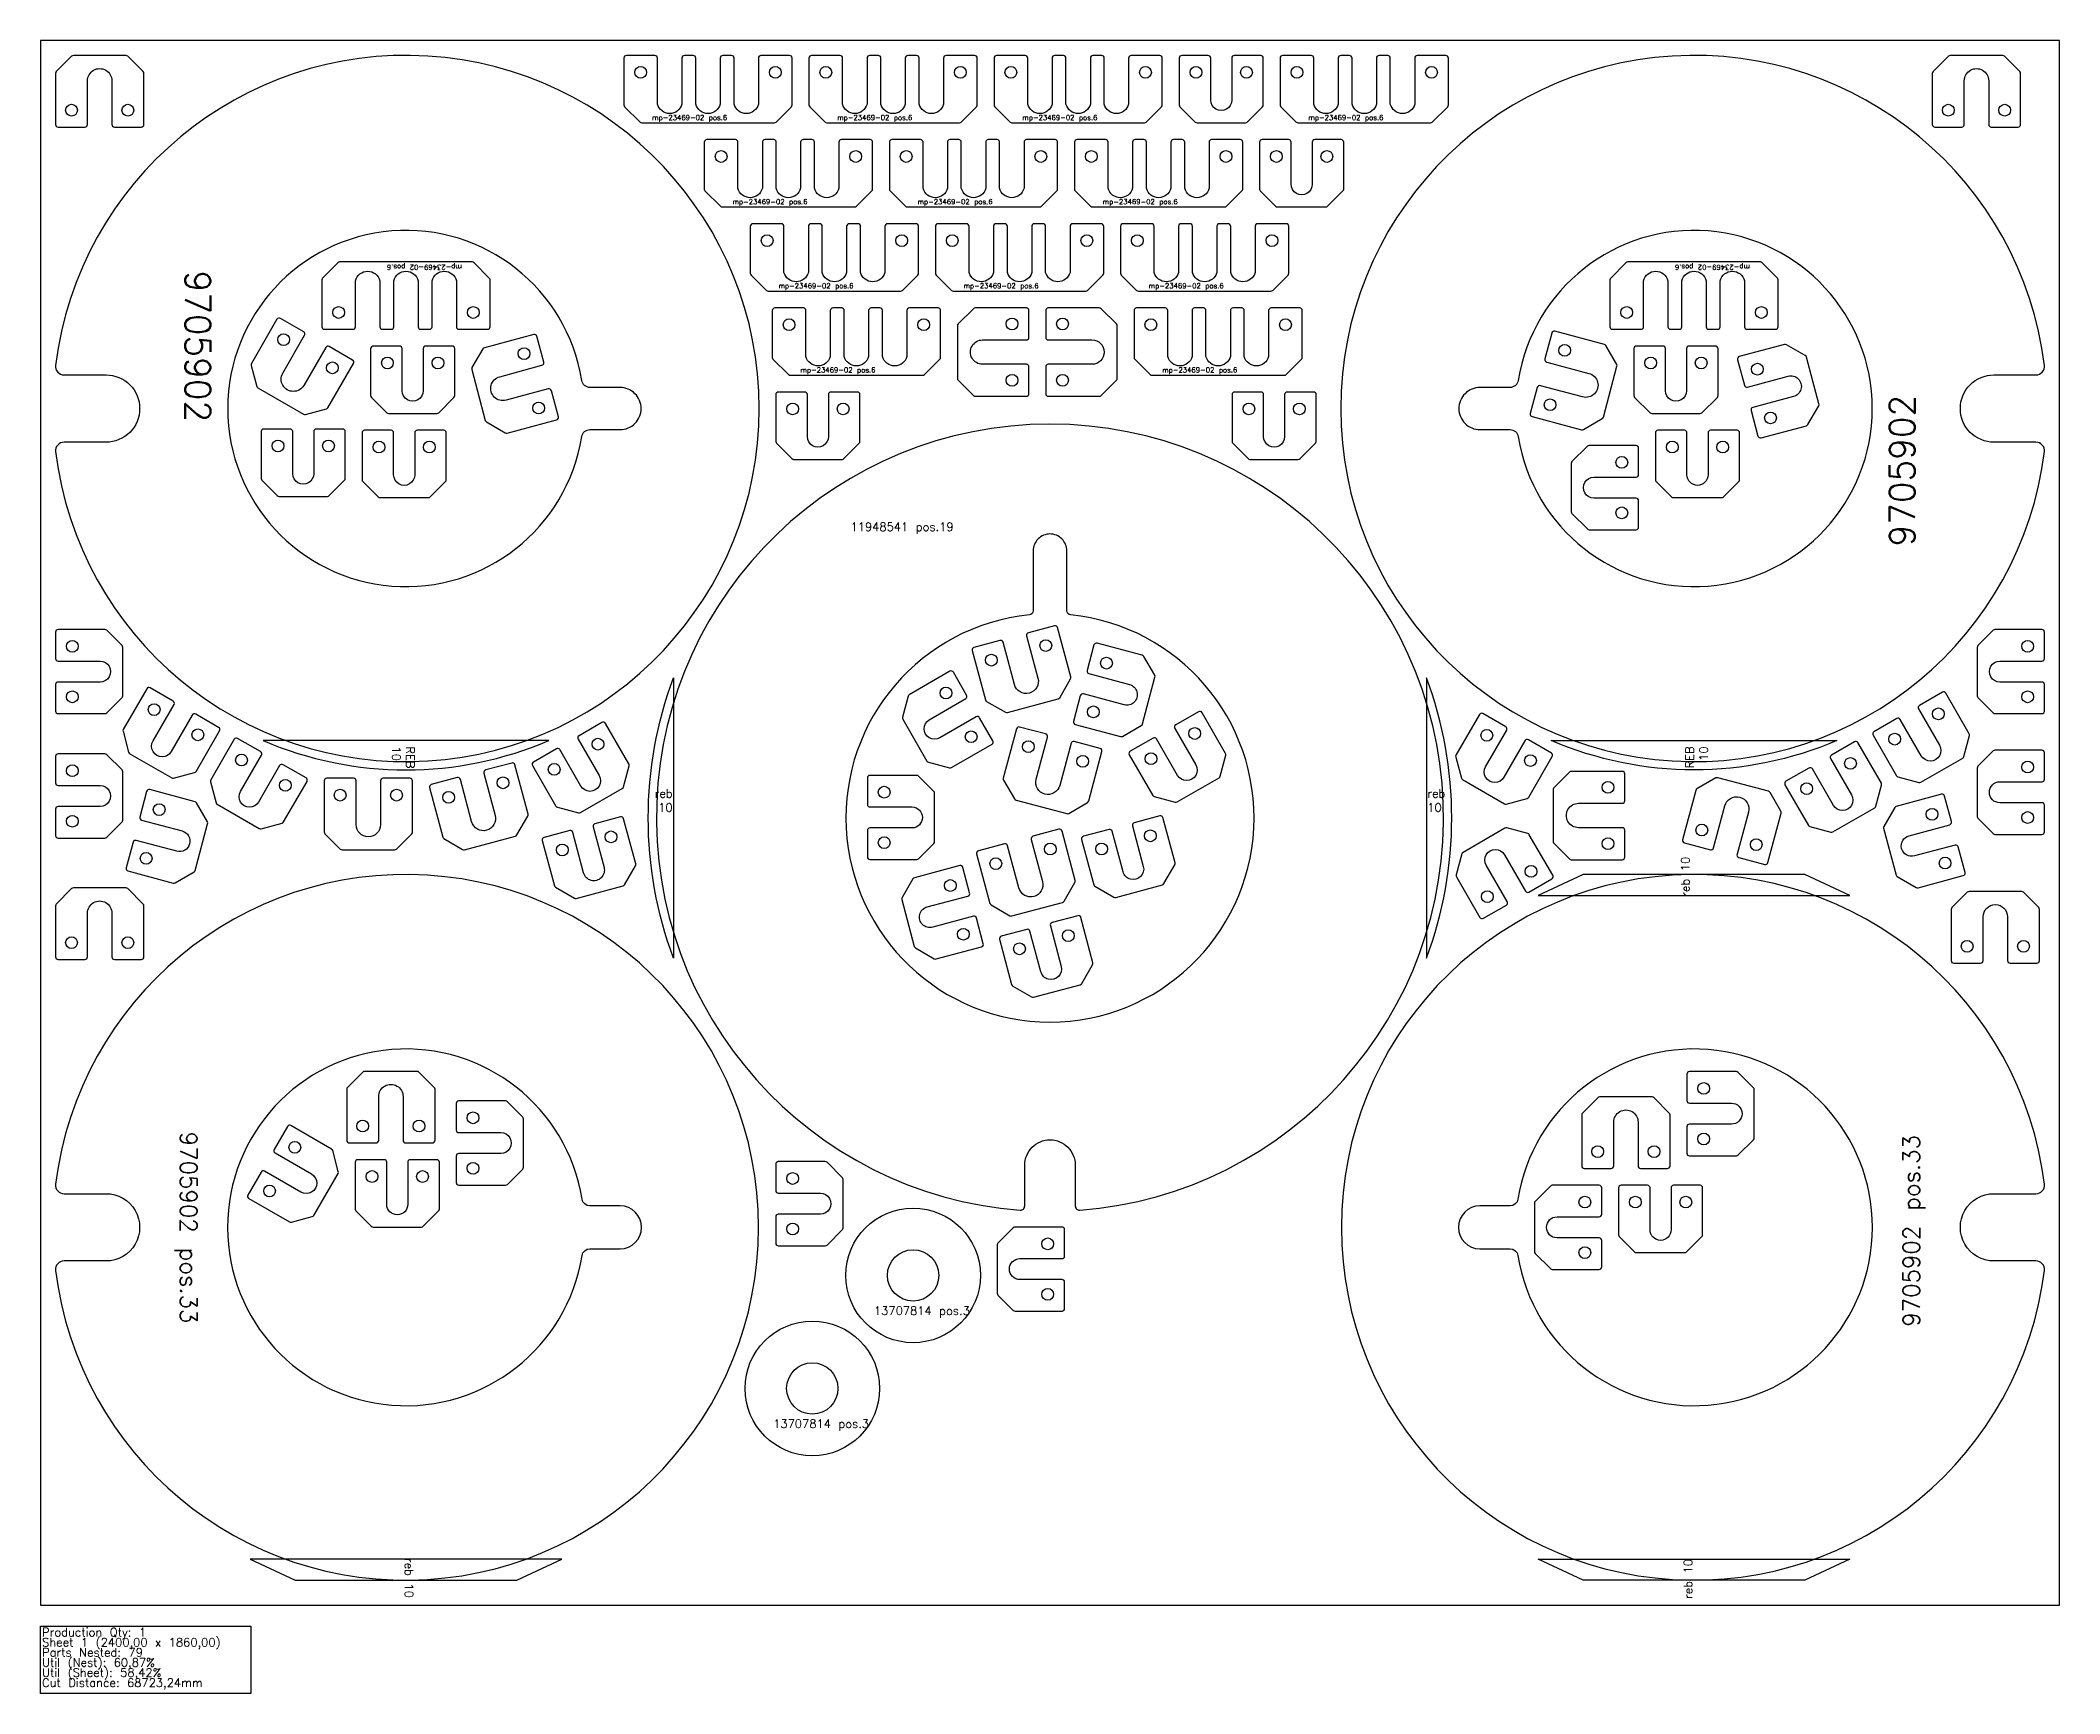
# Model space of a CAD drawing. Header units: millimetres. Extents: x 0 to 2400, y -105 to 1860.
import ezdxf

# ---------------------------------------------------------------- set-up
doc = ezdxf.new("R2010")
doc.units = ezdxf.units.MM
for name, color, linetype in [('11948541', 7, 'Continuous'), ('13707814', 7, 'Continuous'), ('9705902', 7, 'Continuous'), ('MP-23469-01', 7, 'Continuous'), ('MP-23469-02', 7, 'Continuous'), ('Rebaixo', 6, 'Continuous'), ('sheet', 24, 'Continuous'), ('Stats', 7, 'Continuous'), ('Texto', 7, 'Continuous')]:
    doc.layers.add(name, color=color, linetype=linetype)
doc.styles.get("Standard").update_dxf_attribs({"font": 'txt.shx'})

msp = doc.modelspace()

# ---------------------------------------------------------------- linework, layer by layer
at = {"layer": '11948541', "color": 5}
for points in [[(1164.6, 469.7, 0.436578), (1170, 474.6), (1170, 523.3, -0.414214), (1200, 553.3), (1200, 553.3, -0.414214), (1230, 523.3), (1230, 474.6, 0.436578), (1235.4, 469.7, 26.390679)], [(1224.5, 1177.1, -0.384879), (1220, 1182.1), (1220, 1253.3, 0.414214), (1200, 1273.3), (1200, 1273.3, 0.414214), (1180, 1253.3), (1180, 1182.1, -0.384879), (1175.5, 1177.1, 19.749365)]]:
    msp.add_lwpolyline(points, format="xyb", close=True, dxfattribs=at)
at = {"layer": '13707814', "color": 32}
for centre, radius in [((1037.3, 392.1), 80), ((1037.3, 392.1), 30.5), ((917.5, 257.7), 80), ((917.5, 257.7), 30.5)]:
    msp.add_circle(centre, radius, dxfattribs=at)
at = {"layer": '9705902', "color": 7}
for points in [[(18.1, 1473.7, 0.450537), (28.1, 1462.4), (78, 1462.4, -0.414214), (118, 1422.4), (118, 1422.4, -0.414214), (78, 1382.4), (28.1, 1382.4, 0.450537), (18.1, 1371.2, 16.318721)], [(2381.9, 1371.2, 0.450537), (2371.9, 1382.4), (2322, 1382.4, -0.414214), (2282, 1422.4), (2282, 1422.4, -0.414214), (2322, 1462.4), (2371.9, 1462.4, 0.450537), (2381.9, 1473.7, 16.318721)], [(643.4, 1455.9, 12.577637), (643.4, 1389, -0.368465), (653.2, 1397.4), (689, 1397.4, 0.414214), (714, 1422.4), (714, 1422.4, 0.414214), (689, 1447.4), (653.2, 1447.4, -0.368465)], [(1756.6, 1389, 12.577637), (1756.6, 1455.9, -0.368465), (1746.8, 1447.4), (1711, 1447.4, 0.414214), (1686, 1422.4), (1686, 1422.4, 0.414214), (1711, 1397.4), (1746.8, 1397.4, -0.368465)]]:
    msp.add_lwpolyline(points, format="xyb", close=True, dxfattribs=at)
at = {"layer": '9705902', "color": 4}
for points in [[(78, 409.2), (28.1, 409.2, 0.450537), (18.1, 398, 16.318721), (18.1, 500.4, 0.450537), (28.1, 489.2), (78, 489.2, -1.000014)], [(2322, 489.2), (2371.9, 489.2, 0.450537), (2381.9, 500.4, 16.318721), (2381.9, 398, 0.450537), (2371.9, 409.2), (2322, 409.2, -1.000013)], [(689, 474.7), (653.2, 474.7, -0.368465), (643.8, 482.7, 12.577637), (643.8, 415.7, -0.368465), (653.2, 423.7), (689, 423.7, 0.999985)], [(1711, 423.7), (1746.8, 423.7, -0.368465), (1756.2, 415.7, 12.577637), (1756.2, 482.7, -0.368465), (1746.8, 474.7), (1711, 474.7, 0.999985)]]:
    msp.add_lwpolyline(points, format="xyb", close=True, dxfattribs=at)
at = {"layer": 'MP-23469-01', "color": 32}
for points in [[(1391, 1789), (1391, 1839, 0.414214), (1388, 1842), (1356.5, 1842, 0.414214), (1353.5, 1839), (1353.5, 1783.2, 0.198912), (1354.4, 1781.1), (1372.7, 1762.9, 0.198912), (1374.8, 1762), (1432.3, 1762, 0.198912), (1434.4, 1762.9), (1452.7, 1781.1, 0.198912), (1453.5, 1783.2), (1453.5, 1839, 0.414214), (1450.5, 1842), (1419, 1842, 0.414214), (1416, 1839), (1416, 1789, -1.000052)], [(1486.6, 1689), (1486.6, 1739, 0.414214), (1483.6, 1742), (1452.1, 1742, 0.414214), (1449.1, 1739), (1449.1, 1683.2, 0.198912), (1449.9, 1681.1), (1468.2, 1662.9, 0.198912), (1470.3, 1662), (1527.8, 1662, 0.198912), (1529.9, 1662.9), (1548.2, 1681.1, 0.198912), (1549.1, 1683.2), (1549.1, 1739, 0.414214), (1546.1, 1742), (1514.6, 1742, 0.414214), (1511.6, 1739), (1511.6, 1689, -1.000052)], [(430, 1443.6), (430, 1493.6, 0.414214), (427, 1496.6), (395.5, 1496.6, 0.414214), (392.5, 1493.6), (392.5, 1437.8, 0.198912), (393.4, 1435.7), (411.6, 1417.5, 0.198912), (413.8, 1416.6), (471.3, 1416.6, 0.198912), (473.4, 1417.5), (491.6, 1435.7, 0.198912), (492.5, 1437.8), (492.5, 1493.6, 0.414214), (489.5, 1496.6), (458, 1496.6, 0.414214), (455, 1493.6), (455, 1443.6, -1.000048)], [(1931.5, 1443.6), (1931.5, 1493.6, 0.414214), (1928.5, 1496.6), (1897, 1496.6, 0.414214), (1894, 1493.6), (1894, 1437.8, 0.198912), (1894.9, 1435.7), (1913.2, 1417.5, 0.198912), (1915.3, 1416.6), (1972.8, 1416.6, 0.198912), (1974.9, 1417.5), (1993.2, 1435.7, 0.198912), (1994, 1437.8), (1994, 1493.6, 0.414214), (1991, 1496.6), (1959.5, 1496.6, 0.414214), (1956.5, 1493.6), (1956.5, 1443.6, -1.000035)], [(2083.7, 1436.7), (2035.4, 1423.8, 0.414214), (2033.3, 1420.1), (2041.5, 1389.7, 0.414214), (2045.1, 1387.6), (2099, 1402, 0.198912), (2100.8, 1403.4), (2113.7, 1425.7, 0.198912), (2114, 1428), (2099.1, 1483.6, 0.198912), (2097.7, 1485.4), (2075.4, 1498.3, 0.198912), (2073.1, 1498.6), (2019.3, 1484.2, 0.414214), (2017.1, 1480.5), (2025.3, 1450.1, 0.414214), (2029, 1447.9), (2077.3, 1460.9, -1.000052)], [(911.6, 1389), (911.6, 1439, 0.414214), (908.6, 1442), (877.1, 1442, 0.414214), (874.1, 1439), (874.1, 1383.2, 0.198912), (875, 1381.1), (893.2, 1362.9, 0.198912), (895.3, 1362), (952.9, 1362, 0.198912), (955, 1362.9), (973.2, 1381.1, 0.198912), (974.1, 1383.2), (974.1, 1439, 0.414214), (971.1, 1442), (939.6, 1442, 0.414214), (936.6, 1439), (936.6, 1389, -1.000056)], [(1453.9, 1389), (1453.9, 1439, 0.414214), (1450.9, 1442), (1419.4, 1442, 0.414214), (1416.4, 1439), (1416.4, 1383.2, 0.198912), (1417.2, 1381.1), (1435.5, 1362.9, 0.198912), (1437.6, 1362), (1495.1, 1362, 0.198912), (1497.2, 1362.9), (1515.5, 1381.1, 0.198912), (1516.4, 1383.2), (1516.4, 1439, 0.414214), (1513.4, 1442), (1481.9, 1442, 0.414214), (1478.9, 1439), (1478.9, 1389, -1.000046)], [(299.9, 1345), (299.9, 1395, 0.414214), (296.9, 1398), (265.4, 1398, 0.414214), (262.4, 1395), (262.4, 1339.2, 0.198912), (263.3, 1337.1), (281.5, 1318.9, 0.198912), (283.7, 1318), (341.2, 1318, 0.198912), (343.3, 1318.9), (361.5, 1337.1, 0.198912), (362.4, 1339.2), (362.4, 1395, 0.414214), (359.4, 1398), (327.9, 1398, 0.414214), (324.9, 1395), (324.9, 1345, -1.000035)], [(419.9, 1343.6), (419.9, 1393.6, 0.414214), (416.9, 1396.6), (385.4, 1396.6, 0.414214), (382.4, 1393.6), (382.4, 1337.8, 0.198912), (383.3, 1335.7), (401.5, 1317.5, 0.198912), (403.7, 1316.6), (461.2, 1316.6, 0.198912), (463.3, 1317.5), (481.5, 1335.7, 0.198912), (482.4, 1337.8), (482.4, 1393.6, 0.414214), (479.4, 1396.6), (447.9, 1396.6, 0.414214), (444.9, 1393.6), (444.9, 1343.6, -1.000048)], [(1957.1, 1343.6), (1957.1, 1393.6, 0.414214), (1954.1, 1396.6), (1922.6, 1396.6, 0.414214), (1919.6, 1393.6), (1919.6, 1337.8, 0.198912), (1920.4, 1335.7), (1938.7, 1317.5, 0.198912), (1940.8, 1316.6), (1998.3, 1316.6, 0.198912), (2000.4, 1317.5), (2018.7, 1335.7, 0.198912), (2019.6, 1337.8), (2019.6, 1393.6, 0.414214), (2016.6, 1396.6), (1985.1, 1396.6, 0.414214), (1982.1, 1393.6), (1982.1, 1343.6, -0.999978)], [(1846.6, 1340.9), (1896.6, 1340.9, 0.414214), (1899.6, 1343.9), (1899.6, 1375.4, 0.414214), (1896.6, 1378.4), (1840.8, 1378.4, 0.198912), (1838.7, 1377.6), (1820.4, 1359.3, 0.198912), (1819.6, 1357.2), (1819.6, 1299.7, 0.198912), (1820.4, 1297.6), (1838.7, 1279.3, 0.198912), (1840.8, 1278.4), (1896.6, 1278.4, 0.414214), (1899.6, 1281.4), (1899.6, 1312.9, 0.414214), (1896.6, 1315.9), (1846.6, 1315.9, -1.000028)], [(71, 1097.3), (21, 1097.3, 0.414214), (18, 1094.3), (18, 1062.8, 0.414214), (21, 1059.8), (76.8, 1059.8, 0.198912), (78.9, 1060.6), (97.1, 1078.9, 0.198912), (98, 1081), (98, 1138.5, 0.198912), (97.1, 1140.6), (78.9, 1158.9, 0.198912), (76.8, 1159.8), (21, 1159.8, 0.414214), (18, 1156.8), (18, 1125.3, 0.414214), (21, 1122.3), (71, 1122.3, -1.000056)], [(2329, 1122.3), (2379, 1122.3, 0.414214), (2382, 1125.3), (2382, 1156.8, 0.414214), (2379, 1159.8), (2323.2, 1159.8, 0.198912), (2321.1, 1158.9), (2302.9, 1140.6, 0.198912), (2302, 1138.5), (2302, 1081, 0.198912), (2302.9, 1078.9), (2321.1, 1060.6, 0.198912), (2323.2, 1059.8), (2379, 1059.8, 0.414214), (2382, 1062.8), (2382, 1094.3, 0.414214), (2379, 1097.3), (2329, 1097.3, -1.000056)], [(1288, 1070.2), (1239.7, 1083.2, 0.414214), (1236, 1081), (1227.9, 1050.6, 0.414214), (1230, 1046.9), (1283.9, 1032.5, 0.198912), (1286.1, 1032.8), (1308.5, 1045.7, 0.198912), (1309.9, 1047.5), (1324.8, 1103.1, 0.198912), (1324.5, 1105.4), (1311.6, 1127.7, 0.198912), (1309.7, 1129.1), (1255.9, 1143.5, 0.414214), (1252.2, 1141.4), (1244.1, 1111, 0.414214), (1246.2, 1107.3), (1294.5, 1094.4, -1.000044)], [(1056.5, 1052.6), (1099.8, 1077.6, 0.414214), (1100.9, 1081.7), (1085.2, 1109, 0.414214), (1081.1, 1110.1), (1032.8, 1082.2, 0.198912), (1031.4, 1080.4), (1024.7, 1055.5, 0.198912), (1025, 1053.2), (1053.8, 1003.4, 0.198912), (1055.6, 1002), (1080.5, 995.3, 0.198912), (1082.8, 995.6), (1131.1, 1023.5, 0.414214), (1132.2, 1027.6), (1116.4, 1054.9, 0.414214), (1112.3, 1056), (1069, 1031, -1.000048)], [(133.9, 1027.3), (158.9, 1070.6, 0.414214), (157.8, 1074.7), (130.5, 1090.5, 0.414214), (126.4, 1089.4), (98.5, 1041.1, 0.198912), (98.2, 1038.8), (104.9, 1013.9, 0.198912), (106.3, 1012.1), (156.1, 983.3, 0.198912), (158.4, 983), (183.3, 989.7, 0.198912), (185.1, 991.1), (213, 1039.4, 0.414214), (211.9, 1043.5), (184.7, 1059.2, 0.414214), (180.6, 1058.1), (155.6, 1014.8, -1.00004)], [(2235.6, 1009.7), (2210.6, 1053, 0.414214), (2206.5, 1054.1), (2179.3, 1038.3, 0.414214), (2178.2, 1034.2), (2206, 985.9, 0.198912), (2207.9, 984.5), (2232.8, 977.9, 0.198912), (2235.1, 978.2), (2284.9, 1006.9, 0.198912), (2286.3, 1008.7), (2292.9, 1033.7, 0.198912), (2292.6, 1035.9), (2264.8, 1084.2, 0.414214), (2260.7, 1085.3), (2233.4, 1069.6, 0.414214), (2232.3, 1065.5), (2257.3, 1022.2, -1.00004)], [(1351.7, 986.4), (1326.7, 1029.7, 0.414214), (1322.6, 1030.8), (1295.3, 1015, 0.414214), (1294.2, 1010.9), (1322.1, 962.6, 0.198912), (1323.9, 961.2), (1348.8, 954.5, 0.198912), (1351.1, 954.8), (1400.9, 983.6, 0.198912), (1402.3, 985.4), (1409, 1010.3, 0.198912), (1408.7, 1012.6), (1380.8, 1060.9, 0.414214), (1376.7, 1062), (1349.4, 1046.3, 0.414214), (1348.3, 1042.2), (1373.3, 998.9, -1.000046)], [(1717.8, 996.7), (1742.8, 1040, 0.414214), (1741.7, 1044.1), (1714.5, 1059.8, 0.414214), (1710.4, 1058.7), (1682.5, 1010.4, 0.198912), (1682.2, 1008.1), (1688.9, 983.2, 0.198912), (1690.3, 981.4), (1740.1, 952.6, 0.198912), (1742.3, 952.3), (1767.3, 959, 0.198912), (1769.1, 960.4), (1797, 1008.7, 0.414214), (1795.9, 1012.8), (1768.6, 1028.6, 0.414214), (1764.5, 1027.5), (1739.5, 984.2, -1.000042)], [(642.4, 973.7), (617.4, 1017, 0.414214), (613.3, 1018.1), (586, 1002.3, 0.414214), (584.9, 998.2), (612.8, 950, 0.198912), (614.6, 948.6), (639.5, 941.9, 0.198912), (641.8, 942.2), (691.6, 970.9, 0.198912), (693, 972.8), (699.7, 997.7, 0.198912), (699.4, 1000), (671.5, 1048.2, 0.414214), (667.4, 1049.3), (640.2, 1033.6, 0.414214), (639.1, 1029.5), (664.1, 986.2, -1.000024)], [(71, 949.4), (21, 949.4, 0.414214), (18, 946.4), (18, 914.9, 0.414214), (21, 911.9), (76.8, 911.9, 0.198912), (78.9, 912.8), (97.1, 931, 0.198912), (98, 933.1), (98, 990.7, 0.198912), (97.1, 992.8), (78.9, 1011, 0.198912), (76.8, 1011.9), (21, 1011.9, 0.414214), (18, 1008.9), (18, 977.4, 0.414214), (21, 974.4), (71, 974.4, -1.000028)], [(237.8, 967.2), (262.8, 1010.5, 0.414214), (261.7, 1014.6), (234.4, 1030.4, 0.414214), (230.3, 1029.3), (202.4, 981, 0.198912), (202.1, 978.7), (208.8, 953.8, 0.198912), (210.2, 952), (260, 923.2, 0.198912), (262.3, 922.9), (287.2, 929.6, 0.198912), (289, 931), (316.9, 979.3, 0.414214), (315.8, 983.4), (288.5, 999.1, 0.414214), (284.4, 998), (259.4, 954.7, -1.000042)], [(2131.1, 950.7), (2106.1, 994, 0.414214), (2102, 995.1), (2074.7, 979.4, 0.414214), (2073.6, 975.3), (2101.5, 927, 0.198912), (2103.3, 925.6), (2128.2, 918.9, 0.198912), (2130.5, 919.2), (2180.3, 948, 0.198912), (2181.7, 949.8), (2188.4, 974.7, 0.198912), (2188.1, 977), (2160.2, 1025.3, 0.414214), (2156.1, 1026.4), (2128.8, 1010.6, 0.414214), (2127.7, 1006.5), (2152.7, 963.2, -1.000046)], [(2329, 978.8), (2379, 978.8, 0.414214), (2382, 981.8), (2382, 1013.3, 0.414214), (2379, 1016.3), (2323.2, 1016.3, 0.198912), (2321.1, 1015.4), (2302.9, 997.2, 0.198912), (2302, 995), (2302, 937.5, 0.198912), (2302.9, 935.4), (2321.1, 917.2, 0.198912), (2323.2, 916.3), (2379, 916.3, 0.414214), (2382, 919.3), (2382, 950.8, 0.414214), (2379, 953.8), (2329, 953.8, -0.999978)], [(1035.9, 923.9), (985.9, 923.9, 0.414214), (982.9, 920.9), (982.9, 889.4, 0.414214), (985.9, 886.4), (1041.6, 886.4, 0.198912), (1043.7, 887.3), (1062, 905.5, 0.198912), (1062.9, 907.6), (1062.9, 965.2, 0.198912), (1062, 967.3), (1043.7, 985.5, 0.198912), (1041.6, 986.4), (985.9, 986.4, 0.414214), (982.9, 983.4), (982.9, 951.9, 0.414214), (985.9, 948.9), (1035.9, 948.9, -0.99999)], [(162.1, 896.2), (113.8, 909.1, 0.414214), (110.1, 907), (102, 876.5, 0.414214), (104.1, 872.9), (157.9, 858.4, 0.198912), (160.2, 858.7), (182.6, 871.6, 0.198912), (184, 873.5), (198.8, 929, 0.198912), (198.5, 931.3), (185.6, 953.6, 0.198912), (183.8, 955), (130, 969.5, 0.414214), (126.3, 967.3), (118.1, 936.9, 0.414214), (120.3, 933.2), (168.6, 920.3, -0.999978)], [(2221.1, 914.7), (2269.4, 927.7, 0.414214), (2271.5, 931.4), (2263.3, 961.8, 0.414214), (2259.7, 963.9), (2205.8, 949.5, 0.198912), (2204, 948.1), (2191.1, 925.7, 0.198912), (2190.8, 923.5), (2205.7, 867.9, 0.198912), (2207.1, 866.1), (2229.4, 853.2, 0.198912), (2231.7, 852.9), (2285.5, 867.3, 0.414214), (2287.7, 871), (2279.5, 901.4, 0.414214), (2275.8, 903.5), (2227.5, 890.6, -0.999955)], [(645.7, 870.4), (632.8, 918.7, 0.414214), (629.1, 920.9), (598.7, 912.7, 0.414214), (596.6, 909), (611, 855.2, 0.198912), (612.4, 853.4), (634.7, 840.5, 0.198912), (637, 840.2), (692.6, 855, 0.198912), (694.4, 856.4), (707.3, 878.8, 0.198912), (707.6, 881.1), (693.2, 934.9, 0.414214), (689.5, 937), (659.1, 928.9, 0.414214), (656.9, 925.2), (669.9, 876.9, -1.000044)], [(1286.8, 871.7), (1273.8, 920, 0.414214), (1270.2, 922.1), (1239.7, 914, 0.414214), (1237.6, 910.3), (1252, 856.4, 0.198912), (1253.4, 854.6), (1275.8, 841.7, 0.198912), (1278.1, 841.4), (1333.6, 856.3, 0.198912), (1335.4, 857.7), (1348.3, 880, 0.198912), (1348.6, 882.3), (1334.2, 936.2, 0.414214), (1330.5, 938.3), (1300.1, 930.1, 0.414214), (1298, 926.5), (1310.9, 878.2, -1.000044)], [(1740.1, 892.1), (1765.1, 848.8, 0.414214), (1769.2, 847.7), (1796.5, 863.5, 0.414214), (1797.6, 867.6), (1769.7, 915.9, 0.198912), (1767.9, 917.3), (1743, 924, 0.198912), (1740.7, 923.7), (1690.9, 894.9, 0.198912), (1689.5, 893.1), (1682.8, 868.2, 0.198912), (1683.1, 865.9), (1711, 817.6, 0.414214), (1715.1, 816.5), (1742.4, 832.2, 0.414214), (1743.5, 836.3), (1718.5, 879.6, -1.00002)], [(1054.1, 830.1), (1102.4, 843, 0.414214), (1104.5, 846.7), (1096.4, 877.1, 0.414214), (1092.7, 879.2), (1038.8, 864.8, 0.198912), (1037, 863.4), (1024.1, 841.1, 0.198912), (1023.8, 838.8), (1038.7, 783.2, 0.198912), (1040.1, 781.4), (1062.5, 768.5, 0.198912), (1064.7, 768.2), (1118.6, 782.7, 0.414214), (1120.7, 786.3), (1112.6, 816.8, 0.414214), (1108.9, 818.9), (1060.6, 805.9, -1.000025)], [(1189.2, 753), (1176.2, 801.3, 0.414214), (1172.6, 803.4), (1142.1, 795.2, 0.414214), (1140, 791.6), (1154.4, 737.7, 0.198912), (1155.8, 735.9), (1178.2, 723, 0.198912), (1180.5, 722.7), (1236, 737.6, 0.198912), (1237.8, 739), (1250.7, 761.3, 0.198912), (1251, 763.6), (1236.6, 817.4, 0.414214), (1232.9, 819.6), (1202.5, 811.4, 0.414214), (1200.4, 807.7), (1213.3, 759.4, -1.000042)], [(2010, 571.8), (1960, 571.8, 0.414214), (1957, 568.8), (1957, 537.3, 0.414214), (1960, 534.3), (2015.8, 534.3, 0.198912), (2017.9, 535.2), (2036.1, 553.4, 0.198912), (2037, 555.5), (2037, 613, 0.198912), (2036.1, 615.2), (2017.9, 633.4, 0.198912), (2015.8, 634.3), (1960, 634.3, 0.414214), (1957, 631.3), (1957, 599.8, 0.414214), (1960, 596.8), (2010, 596.8, -0.99999)], [(547.2, 536.9), (497.2, 536.9, 0.414214), (494.2, 533.9), (494.2, 502.4, 0.414214), (497.2, 499.4), (553, 499.4, 0.198912), (555.1, 500.2), (573.3, 518.5, 0.198912), (574.2, 520.6), (574.2, 578.1, 0.198912), (573.3, 580.2), (555.1, 598.5, 0.198912), (553, 599.4), (497.2, 599.4, 0.414214), (494.2, 596.4), (494.2, 564.9, 0.414214), (497.2, 561.9), (547.2, 561.9, -1.000014)], [(309.7, 491), (266.4, 516, 0.414214), (262.3, 514.9), (246.6, 487.6, 0.414214), (247.7, 483.6), (296, 455.7, 0.198912), (298.3, 455.4), (323.2, 462.1, 0.198912), (325, 463.4), (353.8, 513.3, 0.198912), (354.1, 515.5), (347.4, 540.5, 0.198912), (346, 542.3), (297.7, 570.2, 0.414214), (293.6, 569.1), (277.8, 541.8, 0.414214), (278.9, 537.7), (322.2, 512.7, -1.00002)], [(411.7, 476.6), (411.7, 526.6, 0.414214), (408.7, 529.6), (377.2, 529.6, 0.414214), (374.2, 526.6), (374.2, 470.9, 0.198912), (375.1, 468.7), (393.3, 450.5, 0.198912), (395.4, 449.6), (453, 449.6, 0.198912), (455.1, 450.5), (473.3, 468.7, 0.198912), (474.2, 470.9), (474.2, 526.6, 0.414214), (471.2, 529.6), (439.7, 529.6, 0.414214), (436.7, 526.6), (436.7, 476.6, -0.999955)], [(927.1, 464.8), (877.1, 464.8, 0.414214), (874.1, 461.8), (874.1, 430.3, 0.414214), (877.1, 427.3), (932.9, 427.3, 0.198912), (935, 428.2), (953.2, 446.5, 0.198912), (954.1, 448.6), (954.1, 506.1, 0.198912), (953.2, 508.2), (935, 526.5, 0.198912), (932.9, 527.3), (877.1, 527.3, 0.414214), (874.1, 524.3), (874.1, 492.8, 0.414214), (877.1, 489.8), (927.1, 489.8, -1.000015)], [(1802.7, 461.7), (1852.7, 461.7, 0.414214), (1855.7, 464.7), (1855.7, 496.2, 0.414214), (1852.7, 499.2), (1796.9, 499.2, 0.198912), (1794.8, 498.3), (1776.6, 480.1, 0.198912), (1775.7, 477.9), (1775.7, 420.4, 0.198912), (1776.6, 418.3), (1794.8, 400.1, 0.198912), (1796.9, 399.2), (1852.7, 399.2, 0.414214), (1855.7, 402.2), (1855.7, 433.7, 0.414214), (1852.7, 436.7), (1802.7, 436.7, -0.99999)], [(1913.2, 446.2), (1913.2, 496.2, 0.414214), (1910.2, 499.2), (1878.7, 499.2, 0.414214), (1875.7, 496.2), (1875.7, 440.4, 0.198912), (1876.6, 438.3), (1894.8, 420.1, 0.198912), (1896.9, 419.2), (1954.4, 419.2, 0.198912), (1956.6, 420.1), (1974.8, 438.3, 0.198912), (1975.7, 440.4), (1975.7, 496.2, 0.414214), (1972.7, 499.2), (1941.2, 499.2, 0.414214), (1938.2, 496.2), (1938.2, 446.2, -0.999959)], [(1164.3, 412.1), (1214.3, 412.1, 0.414214), (1217.3, 415.1), (1217.3, 446.6, 0.414214), (1214.3, 449.6), (1158.5, 449.6, 0.198912), (1156.4, 448.7), (1138.1, 430.5, 0.198912), (1137.3, 428.4), (1137.3, 370.8, 0.198912), (1138.1, 368.7), (1156.4, 350.5, 0.198912), (1158.5, 349.6), (1214.3, 349.6, 0.414214), (1217.3, 352.6), (1217.3, 384.1, 0.414214), (1214.3, 387.1), (1164.3, 387.1, -0.99996)]]:
    msp.add_lwpolyline(points, format="xyb", close=True, dxfattribs=at)
for centre in [(1373.5, 1822), (1433.5, 1822), (1469.1, 1722), (1529.1, 1722), (412.5, 1476.6), (472.5, 1476.6), (1914, 1476.6), (1974, 1476.6), (2040.8, 1469.2), (894.1, 1422), (954.1, 1422), (1436.4, 1422), (1496.4, 1422), (2056.4, 1411.3), (282.4, 1378), (342.4, 1378), (402.4, 1376.6), (462.4, 1376.6), (1939.6, 1376.6), (1999.6, 1376.6), (1879.6, 1358.4), (1879.6, 1298.4), (38, 1139.8), (2362, 1139.8), (1267.1, 1119.8), (38, 1079.8), (1076.3, 1084.3), (2362, 1079.8), (135.2, 1064.6), (1251.6, 1061.9), (2255.9, 1059.5), (187.2, 1034.6), (1106.3, 1032.3), (1372, 1036.2), (1719.2, 1034), (2204, 1029.5), (239.1, 1004.6), (662.7, 1023.5), (1320, 1006.2), (1771.1, 1004), (38, 991.9), (610.7, 993.5), (2151.4, 1000.6), (2362, 996.3), (291.1, 974.6), (1002.9, 966.4), (2099.4, 970.6), (38, 931.9), (141.2, 945.7), (2248.4, 940.2), (2362, 936.3), (678.2, 913.3), (1002.9, 906.4), (1319.3, 914.6), (125.7, 887.8), (620.3, 897.8), (1261.3, 899), (2263.9, 882.2), (1771.8, 872.3), (1081.5, 855.5), (1719.8, 842.3), (1097, 797.6), (1221.7, 795.9), (1163.7, 780.3), (1977, 614.3), (514.2, 579.4), (1977, 554.3), (302.4, 544.3), (394.2, 509.6), (454.2, 509.6), (514.2, 519.4), (894.1, 507.3), (272.4, 492.4), (1835.7, 479.2), (1895.7, 479.2), (1955.7, 479.2), (894.1, 447.3), (1197.3, 429.6), (1835.7, 419.2), (1197.3, 369.6)]:
    msp.add_circle(centre, 7, dxfattribs=at)
at = {"layer": 'MP-23469-02', "color": 32}
for points in [[(39.2, 1842, 0.198912), (37.1, 1841.1), (18.9, 1822.9, 0.198912), (18, 1820.8), (18, 1760, 0.414214), (21, 1757), (53, 1757, 0.414214), (56, 1760), (56, 1812, -1.00004), (85, 1812), (85, 1760, 0.414214), (88, 1757), (120, 1757, 0.414214), (123, 1760), (123, 1820.8, 0.198912), (122.1, 1822.9), (103.9, 1841.1, 0.198912), (101.8, 1842)], [(856.5, 1842, 0.414214), (853.5, 1839), (853.5, 1784.2, -0.769616), (824.5, 1784.2), (824.5, 1839, 0.414214), (821.5, 1842), (811, 1842, 0.414214), (808, 1839), (808, 1784.2, -0.769616), (779, 1784.2), (779, 1839, 0.414214), (776, 1842), (765.5, 1842, 0.414214), (762.5, 1839), (762.5, 1784.2, -0.769616), (733.5, 1784.2), (733.5, 1839, 0.414214), (730.5, 1842), (696.5, 1842, 0.414214), (693.5, 1839), (693.5, 1783.2, 0.198912), (694.4, 1781.1), (712.7, 1762.9, 0.198912), (714.8, 1762), (872.3, 1762, 0.198912), (874.4, 1762.9), (892.7, 1781.1, 0.198912), (893.5, 1783.2), (893.5, 1839, 0.414214), (890.5, 1842)], [(1076.5, 1842, 0.414214), (1073.5, 1839), (1073.5, 1784.2, -0.769616), (1044.5, 1784.2), (1044.5, 1839, 0.414214), (1041.5, 1842), (1031, 1842, 0.414214), (1028, 1839), (1028, 1784.2, -0.769616), (999, 1784.2), (999, 1839, 0.414214), (996, 1842), (985.5, 1842, 0.414214), (982.5, 1839), (982.5, 1784.2, -0.769616), (953.5, 1784.2), (953.5, 1839, 0.414214), (950.5, 1842), (916.5, 1842, 0.414214), (913.5, 1839), (913.5, 1783.2, 0.198912), (914.4, 1781.1), (932.7, 1762.9, 0.198912), (934.8, 1762), (1092.3, 1762, 0.198912), (1094.4, 1762.9), (1112.7, 1781.1, 0.198912), (1113.5, 1783.2), (1113.5, 1839, 0.414214), (1110.5, 1842)], [(1296.5, 1842, 0.414214), (1293.5, 1839), (1293.5, 1784.2, -0.769616), (1264.5, 1784.2), (1264.5, 1839, 0.414214), (1261.5, 1842), (1251, 1842, 0.414214), (1248, 1839), (1248, 1784.2, -0.769616), (1219, 1784.2), (1219, 1839, 0.414214), (1216, 1842), (1205.5, 1842, 0.414214), (1202.5, 1839), (1202.5, 1784.2, -0.769616), (1173.5, 1784.2), (1173.5, 1839, 0.414214), (1170.5, 1842), (1136.5, 1842, 0.414214), (1133.5, 1839), (1133.5, 1783.2, 0.198912), (1134.4, 1781.1), (1152.7, 1762.9, 0.198912), (1154.8, 1762), (1312.3, 1762, 0.198912), (1314.4, 1762.9), (1332.7, 1781.1, 0.198912), (1333.5, 1783.2), (1333.5, 1839, 0.414214), (1330.5, 1842)], [(1636.5, 1842, 0.414214), (1633.5, 1839), (1633.5, 1784.2, -0.769616), (1604.5, 1784.2), (1604.5, 1839, 0.414214), (1601.5, 1842), (1591, 1842, 0.414214), (1588, 1839), (1588, 1784.2, -0.769616), (1559, 1784.2), (1559, 1839, 0.414214), (1556, 1842), (1545.5, 1842, 0.414214), (1542.5, 1839), (1542.5, 1784.2, -0.769616), (1513.5, 1784.2), (1513.5, 1839, 0.414214), (1510.5, 1842), (1476.5, 1842, 0.414214), (1473.5, 1839), (1473.5, 1783.2, 0.198912), (1474.4, 1781.1), (1492.7, 1762.9, 0.198912), (1494.8, 1762), (1652.3, 1762, 0.198912), (1654.4, 1762.9), (1672.7, 1781.1, 0.198912), (1673.5, 1783.2), (1673.5, 1839, 0.414214), (1670.5, 1842)], [(2270, 1842, 0.198912), (2267.9, 1841.1), (2249.6, 1822.9, 0.198912), (2248.7, 1820.8), (2248.7, 1760, 0.414214), (2251.7, 1757), (2283.7, 1757, 0.414214), (2286.7, 1760), (2286.7, 1812, -1.000021), (2315.7, 1812), (2315.7, 1760, 0.414214), (2318.7, 1757), (2350.7, 1757, 0.414214), (2353.7, 1760), (2353.7, 1820.8, 0.198912), (2352.9, 1822.9), (2334.6, 1841.1, 0.198912), (2332.5, 1842)], [(952.1, 1742, 0.414214), (949.1, 1739), (949.1, 1684.2, -0.769616), (920.1, 1684.2), (920.1, 1739, 0.414214), (917.1, 1742), (906.6, 1742, 0.414214), (903.6, 1739), (903.6, 1684.2, -0.769616), (874.6, 1684.2), (874.6, 1739, 0.414214), (871.6, 1742), (861.1, 1742, 0.414214), (858.1, 1739), (858.1, 1684.2, -0.769616), (829.1, 1684.2), (829.1, 1739, 0.414214), (826.1, 1742), (792.1, 1742, 0.414214), (789.1, 1739), (789.1, 1683.2, 0.198912), (789.9, 1681.1), (808.2, 1662.9, 0.198912), (810.3, 1662), (967.8, 1662, 0.198912), (969.9, 1662.9), (988.2, 1681.1, 0.198912), (989.1, 1683.2), (989.1, 1739, 0.414214), (986.1, 1742)], [(1172.1, 1742, 0.414214), (1169.1, 1739), (1169.1, 1684.2, -0.769616), (1140.1, 1684.2), (1140.1, 1739, 0.414214), (1137.1, 1742), (1126.6, 1742, 0.414214), (1123.6, 1739), (1123.6, 1684.2, -0.769616), (1094.6, 1684.2), (1094.6, 1739, 0.414214), (1091.6, 1742), (1081.1, 1742, 0.414214), (1078.1, 1739), (1078.1, 1684.2, -0.769616), (1049.1, 1684.2), (1049.1, 1739, 0.414214), (1046.1, 1742), (1012.1, 1742, 0.414214), (1009.1, 1739), (1009.1, 1683.2, 0.198912), (1009.9, 1681.1), (1028.2, 1662.9, 0.198912), (1030.3, 1662), (1187.8, 1662, 0.198912), (1189.9, 1662.9), (1208.2, 1681.1, 0.198912), (1209.1, 1683.2), (1209.1, 1739, 0.414214), (1206.1, 1742)], [(1392.1, 1742, 0.414214), (1389.1, 1739), (1389.1, 1684.2, -0.769616), (1360.1, 1684.2), (1360.1, 1739, 0.414214), (1357.1, 1742), (1346.6, 1742, 0.414214), (1343.6, 1739), (1343.6, 1684.2, -0.769616), (1314.6, 1684.2), (1314.6, 1739, 0.414214), (1311.6, 1742), (1301.1, 1742, 0.414214), (1298.1, 1739), (1298.1, 1684.2, -0.769616), (1269.1, 1684.2), (1269.1, 1739, 0.414214), (1266.1, 1742), (1232.1, 1742, 0.414214), (1229.1, 1739), (1229.1, 1683.2, 0.198912), (1229.9, 1681.1), (1248.2, 1662.9, 0.198912), (1250.3, 1662), (1407.8, 1662, 0.198912), (1409.9, 1662.9), (1428.2, 1681.1, 0.198912), (1429.1, 1683.2), (1429.1, 1739, 0.414214), (1426.1, 1742)], [(1006.8, 1642, 0.414214), (1003.8, 1639), (1003.8, 1584.2, -0.769616), (974.8, 1584.2), (974.8, 1639, 0.414214), (971.8, 1642), (961.3, 1642, 0.414214), (958.3, 1639), (958.3, 1584.2, -0.769616), (929.3, 1584.2), (929.3, 1639, 0.414214), (926.3, 1642), (915.8, 1642, 0.414214), (912.8, 1639), (912.8, 1584.2, -0.769616), (883.8, 1584.2), (883.8, 1639, 0.414214), (880.8, 1642), (846.8, 1642, 0.414214), (843.8, 1639), (843.8, 1583.2, 0.198912), (844.7, 1581.1), (862.9, 1562.9, 0.198912), (865, 1562), (1022.5, 1562, 0.198912), (1024.7, 1562.9), (1042.9, 1581.1, 0.198912), (1043.8, 1583.2), (1043.8, 1639, 0.414214), (1040.8, 1642)], [(1226.8, 1642, 0.414214), (1223.8, 1639), (1223.8, 1584.2, -0.769616), (1194.8, 1584.2), (1194.8, 1639, 0.414214), (1191.8, 1642), (1181.3, 1642, 0.414214), (1178.3, 1639), (1178.3, 1584.2, -0.769616), (1149.3, 1584.2), (1149.3, 1639, 0.414214), (1146.3, 1642), (1135.8, 1642, 0.414214), (1132.8, 1639), (1132.8, 1584.2, -0.769616), (1103.8, 1584.2), (1103.8, 1639, 0.414214), (1100.8, 1642), (1066.8, 1642, 0.414214), (1063.8, 1639), (1063.8, 1583.2, 0.198912), (1064.7, 1581.1), (1082.9, 1562.9, 0.198912), (1085, 1562), (1242.5, 1562, 0.198912), (1244.7, 1562.9), (1262.9, 1581.1, 0.198912), (1263.8, 1583.2), (1263.8, 1639, 0.414214), (1260.8, 1642)], [(1446.8, 1642, 0.414214), (1443.8, 1639), (1443.8, 1584.2, -0.769616), (1414.8, 1584.2), (1414.8, 1639, 0.414214), (1411.8, 1642), (1401.3, 1642, 0.414214), (1398.3, 1639), (1398.3, 1584.2, -0.769616), (1369.3, 1584.2), (1369.3, 1639, 0.414214), (1366.3, 1642), (1355.8, 1642, 0.414214), (1352.8, 1639), (1352.8, 1584.2, -0.769616), (1323.8, 1584.2), (1323.8, 1639, 0.414214), (1320.8, 1642), (1286.8, 1642, 0.414214), (1283.8, 1639), (1283.8, 1583.2, 0.198912), (1284.7, 1581.1), (1302.9, 1562.9, 0.198912), (1305, 1562), (1462.5, 1562, 0.198912), (1464.7, 1562.9), (1482.9, 1581.1, 0.198912), (1483.8, 1583.2), (1483.8, 1639, 0.414214), (1480.8, 1642)], [(371.5, 1516.6, 0.414214), (374.5, 1519.6), (374.5, 1574.4, -0.769616), (403.5, 1574.4), (403.5, 1519.6, 0.414214), (406.5, 1516.6), (417, 1516.6, 0.414214), (420, 1519.6), (420, 1574.4, -0.769616), (449, 1574.4), (449, 1519.6, 0.414214), (452, 1516.6), (462.5, 1516.6, 0.414214), (465.5, 1519.6), (465.5, 1574.4, -0.769616), (494.5, 1574.4), (494.5, 1519.6, 0.414214), (497.5, 1516.6), (531.5, 1516.6, 0.414214), (534.5, 1519.6), (534.5, 1575.3, 0.198912), (533.6, 1577.5), (515.4, 1595.7, 0.198912), (513.2, 1596.6), (355.7, 1596.6, 0.198912), (353.6, 1595.7), (335.4, 1577.5, 0.198912), (334.5, 1575.3), (334.5, 1519.6, 0.414214), (337.5, 1516.6)], [(1902.5, 1516.6, 0.414214), (1905.5, 1519.6), (1905.5, 1574.4, -0.769616), (1934.5, 1574.4), (1934.5, 1519.6, 0.414214), (1937.5, 1516.6), (1948, 1516.6, 0.414214), (1951, 1519.6), (1951, 1574.4, -0.769616), (1980, 1574.4), (1980, 1519.6, 0.414214), (1983, 1516.6), (1993.5, 1516.6, 0.414214), (1996.5, 1519.6), (1996.5, 1574.4, -0.769616), (2025.5, 1574.4), (2025.5, 1519.6, 0.414214), (2028.5, 1516.6), (2062.5, 1516.6, 0.414214), (2065.5, 1519.6), (2065.5, 1575.3, 0.198912), (2064.6, 1577.5), (2046.4, 1595.7, 0.198912), (2044.3, 1596.6), (1886.8, 1596.6, 0.198912), (1884.6, 1595.7), (1866.4, 1577.5, 0.198912), (1865.5, 1575.3), (1865.5, 1519.6, 0.414214), (1868.5, 1516.6)], [(1032.9, 1542, 0.414214), (1029.9, 1539), (1029.9, 1484.2, -0.769616), (1000.9, 1484.2), (1000.9, 1539, 0.414214), (997.9, 1542), (987.4, 1542, 0.414214), (984.4, 1539), (984.4, 1484.2, -0.769616), (955.4, 1484.2), (955.4, 1539, 0.414214), (952.4, 1542), (941.9, 1542, 0.414214), (938.9, 1539), (938.9, 1484.2, -0.769616), (909.9, 1484.2), (909.9, 1539, 0.414214), (906.9, 1542), (872.9, 1542, 0.414214), (869.9, 1539), (869.9, 1483.2, 0.198912), (870.7, 1481.1), (889, 1462.9, 0.198912), (891.1, 1462), (1048.6, 1462, 0.198912), (1050.7, 1462.9), (1069, 1481.1, 0.198912), (1069.9, 1483.2), (1069.9, 1539, 0.414214), (1066.9, 1542)], [(1089.9, 1458.2, 0.198912), (1090.7, 1456.1), (1109, 1437.9, 0.198912), (1111.1, 1437), (1171.9, 1437, 0.414214), (1174.9, 1440), (1174.9, 1472, 0.414214), (1171.9, 1475), (1119.9, 1475, -1.000022), (1119.9, 1504), (1171.9, 1504, 0.414214), (1174.9, 1507), (1174.9, 1539, 0.414214), (1171.9, 1542), (1111.1, 1542, 0.198912), (1109, 1541.1), (1090.7, 1522.9, 0.198912), (1089.9, 1520.8)], [(1279.9, 1520.8, 0.198912), (1279, 1522.9), (1260.7, 1541.1, 0.198912), (1258.6, 1542), (1197.9, 1542, 0.414214), (1194.9, 1539), (1194.9, 1507, 0.414214), (1197.9, 1504), (1249.9, 1504, -0.999974), (1249.9, 1475), (1197.9, 1475, 0.414214), (1194.9, 1472), (1194.9, 1440, 0.414214), (1197.9, 1437), (1258.6, 1437, 0.198912), (1260.7, 1437.9), (1279, 1456.1, 0.198912), (1279.9, 1458.2)], [(1462.9, 1542, 0.414214), (1459.9, 1539), (1459.9, 1484.2, -0.769616), (1430.9, 1484.2), (1430.9, 1539, 0.414214), (1427.9, 1542), (1417.4, 1542, 0.414214), (1414.4, 1539), (1414.4, 1484.2, -0.769616), (1385.4, 1484.2), (1385.4, 1539, 0.414214), (1382.4, 1542), (1371.9, 1542, 0.414214), (1368.9, 1539), (1368.9, 1484.2, -0.769616), (1339.9, 1484.2), (1339.9, 1539, 0.414214), (1336.9, 1542), (1302.9, 1542, 0.414214), (1299.9, 1539), (1299.9, 1483.2, 0.198912), (1300.7, 1481.1), (1319, 1462.9, 0.198912), (1321.1, 1462), (1478.6, 1462, 0.198912), (1480.7, 1462.9), (1499, 1481.1, 0.198912), (1499.9, 1483.2), (1499.9, 1539, 0.414214), (1496.9, 1542)], [(312.7, 1415.7, 0.198912), (315, 1415.4), (339.9, 1422, 0.198912), (341.7, 1423.4), (372.1, 1476, 0.414214), (371, 1480.1), (343.3, 1496.1, 0.414214), (339.2, 1495), (313.2, 1450, -1.000052), (288.1, 1464.5), (314.1, 1509.5, 0.414214), (313, 1513.6), (285.3, 1529.6, 0.414214), (281.2, 1528.5), (250.8, 1475.9, 0.198912), (250.5, 1473.7), (257.2, 1448.7, 0.198912), (258.6, 1446.9)], [(1873.9, 1472.6, 0.198912), (1873.6, 1474.9), (1860.7, 1497.2, 0.198912), (1858.9, 1498.6), (1800.2, 1514.4, 0.414214), (1796.5, 1512.2), (1788.2, 1481.3, 0.414214), (1790.4, 1477.7), (1840.6, 1464.2, -1.000021), (1833.1, 1436.2), (1782.8, 1449.6, 0.414214), (1779.2, 1447.5), (1770.9, 1416.6, 0.414214), (1773, 1412.9), (1831.7, 1397.2, 0.198912), (1834, 1397.5), (1856.3, 1410.4, 0.198912), (1857.7, 1412.2)], [(528.8, 1408.3, 0.198912), (530.2, 1406.5), (552.6, 1393.6, 0.198912), (554.9, 1393.3), (613.5, 1409, 0.414214), (615.7, 1412.7), (607.4, 1443.6, 0.414214), (603.7, 1445.7), (553.5, 1432.3, -1.000018), (546, 1460.3), (596.2, 1473.8, 0.414214), (598.3, 1477.4), (590, 1508.3, 0.414214), (586.4, 1510.5), (527.7, 1494.7, 0.198912), (525.9, 1493.3), (513, 1471, 0.198912), (512.7, 1468.7)], [(1209.6, 1077.3, 0.198912), (1211.5, 1078.7), (1224.4, 1101.1, 0.198912), (1224.7, 1103.4), (1208.9, 1162, 0.414214), (1205.3, 1164.2), (1174.3, 1155.9, 0.414214), (1172.2, 1152.2), (1185.7, 1102, -0.999973), (1157.7, 1094.5), (1144.2, 1144.7, 0.414214), (1140.5, 1146.8), (1109.6, 1138.5, 0.414214), (1107.5, 1134.9), (1123.2, 1076.2, 0.198912), (1124.6, 1074.4), (1147, 1061.5, 0.198912), (1149.3, 1061.2)], [(1219.9, 940.9, 0.198912), (1222.2, 941.2), (1244.6, 954.1, 0.198912), (1246, 956), (1261.7, 1014.6, 0.414214), (1259.6, 1018.3), (1228.7, 1026.6, 0.414214), (1225, 1024.5), (1211.5, 974.3, -0.999974), (1183.5, 981.8), (1197, 1032, 0.414214), (1194.8, 1035.7), (1163.9, 1043.9, 0.414214), (1160.3, 1041.8), (1144.5, 983.1, 0.198912), (1144.8, 980.9), (1157.7, 958.5, 0.198912), (1159.6, 957.1)], [(564.6, 914.2, 0.198912), (566.4, 915.6), (579.3, 938, 0.198912), (579.6, 940.2), (563.9, 998.9, 0.414214), (560.2, 1001.1), (529.3, 992.8, 0.414214), (527.2, 989.1), (540.6, 938.9, -0.999973), (512.6, 931.4), (499.2, 981.6, 0.414214), (495.5, 983.7), (464.6, 975.4, 0.414214), (462.5, 971.8), (478.2, 913.1, 0.198912), (479.6, 911.3), (501.9, 898.4, 0.198912), (504.2, 898.1)], [(1798.2, 907.5, 0.198912), (1799.1, 905.3), (1817.3, 887.1, 0.198912), (1819.4, 886.2), (1880.2, 886.2, 0.414214), (1883.2, 889.2), (1883.2, 921.2, 0.414214), (1880.2, 924.2), (1828.2, 924.2, -1.000039), (1828.2, 953.2), (1880.2, 953.2, 0.414214), (1883.2, 956.2), (1883.2, 988.2, 0.414214), (1880.2, 991.2), (1819.4, 991.2, 0.198912), (1817.3, 990.3), (1799.1, 972.1, 0.198912), (1798.2, 970)], [(421.1, 897.9, 0.198912), (423.2, 898.8), (441.5, 917, 0.198912), (442.3, 919.1), (442.3, 979.9, 0.414214), (439.3, 982.9), (407.3, 982.9, 0.414214), (404.3, 979.9), (404.3, 927.9, -0.999958), (375.3, 927.9), (375.3, 979.9, 0.414214), (372.3, 982.9), (340.3, 982.9, 0.414214), (337.3, 979.9), (337.3, 919.1, 0.198912), (338.2, 917), (356.5, 898.8, 0.198912), (358.6, 897.9)], [(1993.6, 983.6, 0.198912), (1991.4, 983.3), (1969, 970.4, 0.198912), (1967.6, 968.6), (1951.9, 909.9, 0.414214), (1954, 906.3), (1984.9, 898, 0.414214), (1988.6, 900.1), (2002.1, 950.3, -0.999958), (2030.1, 942.8), (2016.6, 892.6, 0.414214), (2018.7, 888.9), (2049.6, 880.6, 0.414214), (2053.3, 882.8), (2069, 941.4, 0.198912), (2068.7, 943.7), (2055.8, 966.1, 0.198912), (2054, 967.5)], [(1215, 835.5, 0.198912), (1216.8, 836.9), (1229.7, 859.2, 0.198912), (1230, 861.5), (1214.3, 920.2, 0.414214), (1210.6, 922.3), (1179.7, 914, 0.414214), (1177.6, 910.3), (1191, 860.1, -0.999972), (1163, 852.6), (1149.5, 902.8, 0.414214), (1145.9, 904.9), (1115, 896.7, 0.414214), (1112.8, 893), (1128.6, 834.3, 0.198912), (1130, 832.5), (1152.3, 819.6, 0.198912), (1154.6, 819.3)], [(39.2, 852.6, 0.198912), (37.1, 851.8), (18.9, 833.5, 0.198912), (18, 831.4), (18, 770.6, 0.414214), (21, 767.6), (53, 767.6, 0.414214), (56, 770.6), (56, 822.6, -1.000039), (85, 822.6), (85, 770.6, 0.414214), (88, 767.6), (120, 767.6, 0.414214), (123, 770.6), (123, 831.4, 0.198912), (122.1, 833.5), (103.9, 851.8, 0.198912), (101.8, 852.6)], [(2292.4, 848.3, 0.198912), (2290.2, 847.4), (2272, 829.2, 0.198912), (2271.1, 827.1), (2271.1, 766.3, 0.414214), (2274.1, 763.3), (2306.1, 763.3, 0.414214), (2309.1, 766.3), (2309.1, 818.3, -0.999972), (2338.1, 818.3), (2338.1, 766.3, 0.414214), (2341.1, 763.3), (2373.1, 763.3, 0.414214), (2376.1, 766.3), (2376.1, 827.1, 0.198912), (2375.2, 829.2), (2357, 847.4, 0.198912), (2354.9, 848.3)], [(385.3, 634.6, 0.198912), (383.2, 633.7), (365, 615.5, 0.198912), (364.1, 613.4), (364.1, 552.6, 0.414214), (367.1, 549.6), (399.1, 549.6, 0.414214), (402.1, 552.6), (402.1, 604.6, -1.00002), (431.1, 604.6), (431.1, 552.6, 0.414214), (434.1, 549.6), (466.1, 549.6, 0.414214), (469.1, 552.6), (469.1, 613.4, 0.198912), (468.2, 615.5), (450, 633.7, 0.198912), (447.9, 634.6)], [(1853.3, 604.2, 0.198912), (1851.1, 603.3), (1832.9, 585.1, 0.198912), (1832, 582.9), (1832, 522.2, 0.414214), (1835, 519.2), (1867, 519.2, 0.414214), (1870, 522.2), (1870, 574.2, -1.00002), (1899, 574.2), (1899, 522.2, 0.414214), (1902, 519.2), (1934, 519.2, 0.414214), (1937, 522.2), (1937, 582.9, 0.198912), (1936.1, 585.1), (1917.9, 603.3, 0.198912), (1915.8, 604.2)]]:
    msp.add_lwpolyline(points, format="xyb", close=True, dxfattribs=at)
for centre in [(713.5, 1822), (873.5, 1822), (933.5, 1822), (1093.5, 1822), (1153.5, 1822), (1313.5, 1822), (1493.5, 1822), (1653.5, 1822), (37, 1777), (104, 1777), (2267.7, 1777), (2334.7, 1777), (809.1, 1722), (969.1, 1722), (1029.1, 1722), (1189.1, 1722), (1249.1, 1722), (1409.1, 1722), (863.8, 1622), (1023.8, 1622), (1083.8, 1622), (1243.8, 1622), (1303.8, 1622), (1463.8, 1622), (354.5, 1536.6), (514.5, 1536.6), (1885.5, 1536.6), (2045.5, 1536.6), (889.9, 1522), (1049.9, 1522), (1154.9, 1523), (1214.9, 1523), (1319.9, 1522), (1479.9, 1522), (289.1, 1504.3), (574.9, 1487.7), (1811.7, 1491.6), (347.1, 1470.8), (1154.9, 1456), (1214.9, 1456), (592.2, 1423), (1794.4, 1426.9), (1130.3, 1123.4), (1195, 1140.7), (1174.2, 1020.5), (1238.9, 1003.1), (549.9, 977.6), (356.3, 962.9), (423.3, 962.9), (485.2, 960.3), (1863.2, 972.2), (1863.2, 905.2), (1974.7, 921.4), (1135.6, 881.5), (1200.3, 898.8), (2039.4, 904.1), (37, 787.6), (104, 787.6), (2290.1, 783.3), (2357.1, 783.3), (383.1, 569.6), (450.1, 569.6), (1851, 539.2), (1918, 539.2)]:
    msp.add_circle(centre, 7, dxfattribs=at)
at = {"layer": 'Rebaixo', "color": 5}
for points in [[(752.5, 1102.4), (752.5, 769.2, -0.18009)], [(1647.5, 1102.4), (1647.5, 769.2, 0.18009)]]:
    msp.add_lwpolyline(points, format="xyb", close=True, dxfattribs=at)
at = {"layer": 'Rebaixo', "color": 7}
for points in [[(264.7, 1027.9, 0.206096), (604.3, 1027.9)], [(2135.3, 1027.9, -0.206096), (1795.7, 1027.9)]]:
    msp.add_lwpolyline(points, format="xyb", close=True, dxfattribs=at)
at = {"layer": 'Rebaixo', "color": 4}
for points in [[(1833.9, 868.7), (1780.2, 843.7), (2150.8, 843.7), (2097.1, 868.7)], [(566.1, 29.7), (619.8, 54.7), (249.2, 54.7), (302.9, 29.7)], [(1833.9, 29.7), (1780.2, 54.7), (2150.8, 54.7), (2097.1, 29.7)]]:
    msp.add_lwpolyline(points, close=True, dxfattribs=at)
at = {"layer": 'sheet', "color": 7}
msp.add_lwpolyline([(0, 0), (2400, 0), (2400, 1860), (0, 1860)], close=True, dxfattribs=at)
at = {"layer": 'Stats', "color": 151}
msp.add_lwpolyline([(0, -25), (250, -25), (250, -105), (0, -105), (0, -25)], close=True, dxfattribs=at)

# ---------------------------------------------------------------- texts
at = {"layer": 'Rebaixo', "color": 7, "char_height": 10}
for insert, attachment_point, rotation in [((444.8, 1020.8), 1, 270), ((1955.2, 1020.8), 3, 90)]:
    msp.add_mtext_dynamic_manual_height_columns('REB\\P10', width=21.859, gutter_width=12.5, heights=[0], dxfattribs=dict(at, insert=insert, attachment_point=attachment_point, rotation=rotation))
at = {"layer": 'Rebaixo', "color": 5, "char_height": 10}
for insert, attachment_point in [((751.5, 969.9), 3), ((1648.5, 969.9), 1)]:
    msp.add_mtext_dynamic_manual_height_columns('reb\\P10', width=7.742, gutter_width=12.5, heights=[0], dxfattribs=dict(at, insert=insert, attachment_point=attachment_point))
at = {"layer": 'Rebaixo', "color": 4, "char_height": 10}
for insert, attachment_point, rotation in [((1950.2, 842.1), 1, 90), ((443.2, 56.3), 1, 270), ((1953.4, 55), 3, 90)]:
    msp.add_mtext_dynamic_manual_height_columns('reb 10', width=47.37, gutter_width=12.5, heights=[0], dxfattribs=dict(at, insert=insert, attachment_point=attachment_point, rotation=rotation))
at = {"layer": 'Stats', "color": 60}
for s, p in [('Sheet 1 (2400,00 x 1860,00)', (2, -49)), ('Production Qty: 1', (2, -37)), ('Parts Nested: 79', (2, -61)), ('Util (Nest): 60,87%', (2, -73)), ('Cut Distance: 68723,24mm', (2, -97)), ('Util (Sheet): 58,42%', (2, -85))]:
    msp.add_text(s, height=10, dxfattribs=at).set_placement(p)
at = {"layer": 'Texto', "color": 32, "attachment_point": 1}
for s, insert, char_height, width in [('{\\W5.96336;  }mp-23469-02 pos.6', (727.1, 1771.3), 6, 127.304), ('{\\W5.96336;  }mp-23469-02 pos.6', (947.1, 1771.3), 6, 127.304), ('{\\W5.96336;  }mp-23469-02 pos.6', (1167.1, 1771.3), 6, 127.304), ('{\\W5.96336;  }mp-23469-02 pos.6', (1507.1, 1771.3), 6, 127.304), ('{\\W5.96336;  }mp-23469-02 pos.6', (822.6, 1671.3), 6, 127.304), ('{\\W5.96336;  }mp-23469-02 pos.6', (1042.6, 1671.3), 6, 127.304), ('{\\W5.96336;  }mp-23469-02 pos.6', (1262.6, 1671.3), 6, 127.304), ('{\\W5.96336;  }mp-23469-02 pos.6', (877.3, 1571.3), 6, 127.304), ('{\\W5.96336;  }mp-23469-02 pos.6', (1097.3, 1571.3), 6, 127.304), ('{\\W5.96336;  }mp-23469-02 pos.6', (1317.3, 1571.3), 6, 127.304), ('{\\W5.96336;  }mp-23469-02 pos.6', (903.4, 1471.3), 6, 127.304), ('{\\W5.96336;  }mp-23469-02 pos.6', (1333.4, 1471.3), 6, 127.304), ('\\pt10;13707814 pos.3', (990.8, 355.1), 10, 518.375), ('\\pt10;13707814 pos.3', (871, 220.8), 10, 518.375)]:
    msp.add_mtext(s, dxfattribs=dict(at, insert=insert, char_height=char_height, width=width))
at = {"layer": 'Texto', "color": 32, "char_height": 6, "width": 127.304, "attachment_point": 1, "rotation": 180}
for insert in [(501, 1587.3), (2032, 1587.3)]:
    msp.add_mtext('{\\W5.96336;  }mp-23469-02 pos.6', dxfattribs=dict(at, insert=insert))
at = {"layer": 'Texto', "color": 7, "char_height": 30, "width": 332.097, "attachment_point": 1}
for insert, rotation in [((202.2, 1586.3), 270), ((2197.8, 1258.6), 90)]:
    msp.add_mtext('{\\W7.423962; }9705902', dxfattribs=dict(at, insert=insert, rotation=rotation))
at = {"layer": 'Texto', "color": 5, "insert": (1085.4, 1286.8), "char_height": 10, "width": 160.961, "attachment_point": 3}
msp.add_mtext('11948541 pos.19', dxfattribs=at)
at = {"layer": 'Texto', "color": 4, "char_height": 20, "width": 275.333, "attachment_point": 1}
for insert, rotation in [((186.2, 562.8), 270), ((2213.8, 331.1), 90)]:
    msp.add_mtext('9705902 pos.33', dxfattribs=dict(at, insert=insert, rotation=rotation))

doc.saveas('drawing.dxf')
